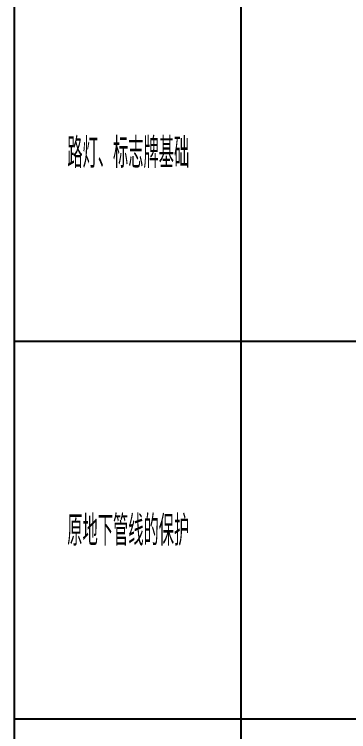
# Model space of a CAD drawing. Extents: x -469675 to 2400000, y -476501 to 2085364.
# Drawn here: x 780000 to 784420, y 459829 to 469325 of the extents above; entities that cross this region are included whole.
import ezdxf

# ---------------------------------------------------------------- set-up
doc = ezdxf.new("R2010")
doc.units = 0
doc.header["$LTSCALE"] = 1000
doc.header["$MEASUREMENT"] = 0
doc.layers.add('C-注释', color=30, linetype='CONTINUOUS', plot=False)
doc.styles.add('GBSTYLE', font='gbxwxt.shx', dxfattribs={"width": 0.7, "bigfont": 'gbhzfs.shx'})

msp = doc.modelspace()

# ---------------------------------------------------------------- linework, layer by layer
at = {"layer": 'C-注释', "ltscale": 0.25}
for p, q in [((783000, 440000), (783000, 500000)), ((780000, 465000), (808000, 465000)), ((780000, 460000), (808000, 460000))]:
    msp.add_line(p, q, dxfattribs=at)
msp.add_lwpolyline([(780000, 500000), (808000, 500000), (808000, 435000), (780000, 435000)], close=True, dxfattribs=at)

# ---------------------------------------------------------------- texts
at = {"layer": 'C-注释', "ltscale": 0.25, "style": 'GBSTYLE', "width": 0.7}
for s, p in [('路灯、标志牌基础', (780700, 467290.3158)), ('原地下管线的保护', (780700, 462290.3158))]:
    msp.add_text(s, height=400, rotation=0.00000003, dxfattribs=at).set_placement(p)

doc.saveas('drawing.dxf')
